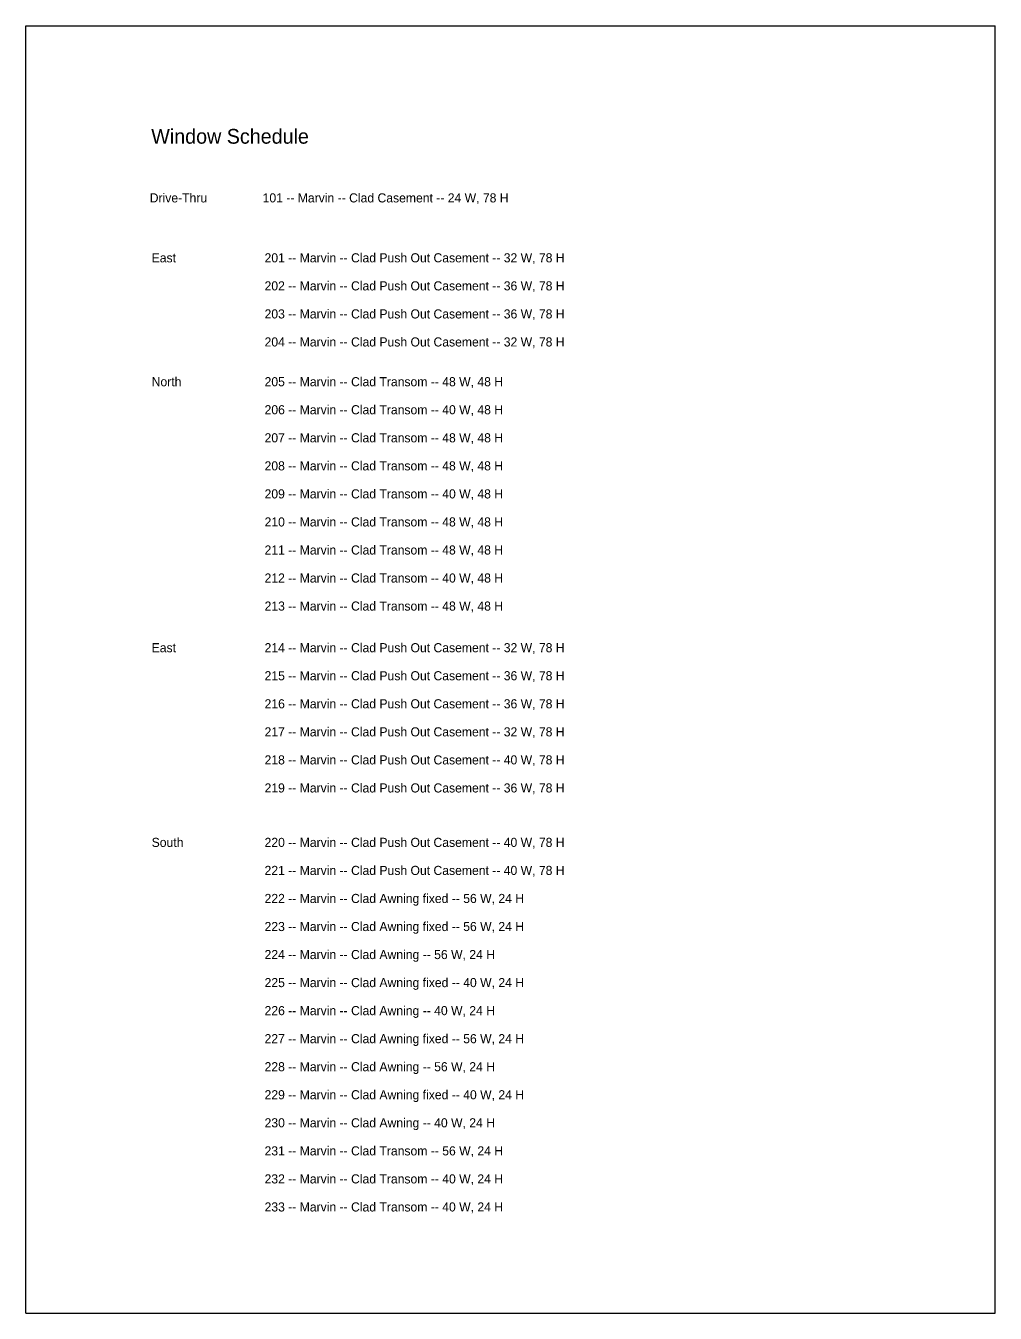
# Model space of a CAD drawing. Header units: inches. Extents: x 967 to 7501, y 257 to 3545.
# Drawn here: x 6996 to 7501, y 1861 to 2531 of the extents above; entities that cross this region are included whole.
import ezdxf

# ---------------------------------------------------------------- set-up
doc = ezdxf.new("R2010")
doc.units = ezdxf.units.IN
doc.header["$MEASUREMENT"] = 0
doc.layers.add('const', color=7, linetype='Continuous')

msp = doc.modelspace()

# ---------------------------------------------------------------- linework, layer by layer
for p, q in [((6996.19, 2531.35), (7501.2, 2531.35)), ((6996.19, 1861.22), (6996.19, 2531.35)), ((7501.2, 1861.22), (7501.2, 2531.35)), ((6996.19, 1861.22), (7501.2, 1861.22))]:
    msp.add_line(p, q)

# ---------------------------------------------------------------- texts
at = {"layer": 'const', "attachment_point": 1}
for s, insert, char_height, width in [('Window Schedule', (7061.57, 2477.63), 7.6721, 2925.3552), ('Drive-Thru', (7060.78, 2444.13), 4.736, 1805.7748), ('101 -- Marvin -- Clad Casement -- 24 W, 78 H', (7119.59, 2444.13), 4.7359, 1805.7748), ('East', (7061.79, 2412.93), 4.736, 1805.7748), ('201 -- Marvin -- Clad Push Out Casement -- 32 W, 78 H', (7120.6, 2412.93), 4.7359, 1805.7748), ('202 -- Marvin -- Clad Push Out Casement -- 36 W, 78 H', (7120.6, 2398.33), 4.7359, 1805.7748), ('203 -- Marvin -- Clad Push Out Casement -- 36 W, 78 H', (7120.6, 2383.73), 4.7359, 1805.7748), ('204 -- Marvin -- Clad Push Out Casement -- 32 W, 78 H', (7120.6, 2369.14), 4.7359, 1805.7748), ('North', (7061.79, 2348.44), 4.736, 1805.7748), ('205 -- Marvin -- Clad Transom -- 48 W, 48 H', (7120.6, 2348.44), 4.7359, 1805.7748), ('206 -- Marvin -- Clad Transom -- 40 W, 48 H', (7120.6, 2333.85), 4.7359, 1805.7748), ('207 -- Marvin -- Clad Transom -- 48 W, 48 H', (7120.6, 2319.25), 4.7359, 1805.7748), ('208 -- Marvin -- Clad Transom -- 48 W, 48 H', (7120.6, 2304.65), 4.7359, 1805.7748), ('209 -- Marvin -- Clad Transom -- 40 W, 48 H', (7120.6, 2290.06), 4.7359, 1805.7748), ('210 -- Marvin -- Clad Transom -- 48 W, 48 H', (7120.6, 2275.46), 4.7359, 1805.7748), ('211 -- Marvin -- Clad Transom -- 48 W, 48 H', (7120.6, 2260.86), 4.7359, 1805.7748), ('212 -- Marvin -- Clad Transom -- 40 W, 48 H', (7120.6, 2246.27), 4.7359, 1805.7748), ('213 -- Marvin -- Clad Transom -- 48 W, 48 H', (7120.6, 2231.67), 4.7359, 1805.7748), ('East', (7061.79, 2209.99), 4.736, 1805.7748), ('214 -- Marvin -- Clad Push Out Casement -- 32 W, 78 H', (7120.6, 2209.99), 4.7359, 1805.7748), ('215 -- Marvin -- Clad Push Out Casement -- 36 W, 78 H', (7120.6, 2195.4), 4.7359, 1805.7748), ('216 -- Marvin -- Clad Push Out Casement -- 36 W, 78 H', (7120.6, 2180.8), 4.7359, 1805.7748), ('217 -- Marvin -- Clad Push Out Casement -- 32 W, 78 H', (7120.6, 2166.2), 4.7359, 1805.7748), ('218 -- Marvin -- Clad Push Out Casement -- 40 W, 78 H', (7120.6, 2151.61), 4.7359, 1805.7748), ('219 -- Marvin -- Clad Push Out Casement -- 36 W, 78 H', (7120.6, 2137.01), 4.7359, 1805.7748), ('South', (7061.79, 2108.67), 4.736, 1805.7748), ('220 -- Marvin -- Clad Push Out Casement -- 40 W, 78 H', (7120.6, 2108.67), 4.7359, 1805.7748), ('221 -- Marvin -- Clad Push Out Casement -- 40 W, 78 H', (7120.6, 2094.08), 4.7359, 1805.7748), ('222 -- Marvin -- Clad Awning fixed -- 56 W, 24 H', (7120.6, 2079.48), 4.7359, 1805.7748), ('223 -- Marvin -- Clad Awning fixed -- 56 W, 24 H', (7120.6, 2064.88), 4.7359, 1805.7748), ('224 -- Marvin -- Clad Awning -- 56 W, 24 H', (7120.6, 2050.29), 4.7359, 1805.7748), ('225 -- Marvin -- Clad Awning fixed -- 40 W, 24 H', (7120.6, 2035.69), 4.7359, 1805.7748), ('226 -- Marvin -- Clad Awning -- 40 W, 24 H', (7120.6, 2021.1), 4.7359, 1805.7748), ('227 -- Marvin -- Clad Awning fixed -- 56 W, 24 H', (7120.6, 2006.5), 4.7359, 1805.7748), ('228 -- Marvin -- Clad Awning -- 56 W, 24 H', (7120.6, 1991.9), 4.7359, 1805.7748), ('229 -- Marvin -- Clad Awning fixed -- 40 W, 24 H', (7120.6, 1977.31), 4.7359, 1805.7748), ('230 -- Marvin -- Clad Awning -- 40 W, 24 H', (7120.6, 1962.71), 4.7359, 1805.7748), ('231 -- Marvin -- Clad Transom -- 56 W, 24 H', (7120.6, 1948.11), 4.7359, 1805.7748), ('232 -- Marvin -- Clad Transom -- 40 W, 24 H', (7120.6, 1933.52), 4.7359, 1805.7748), ('233 -- Marvin -- Clad Transom -- 40 W, 24 H', (7120.6, 1918.92), 4.7359, 1805.7748)]:
    msp.add_mtext(s, dxfattribs=dict(at, insert=insert, char_height=char_height, width=width))

doc.saveas('drawing.dxf')
